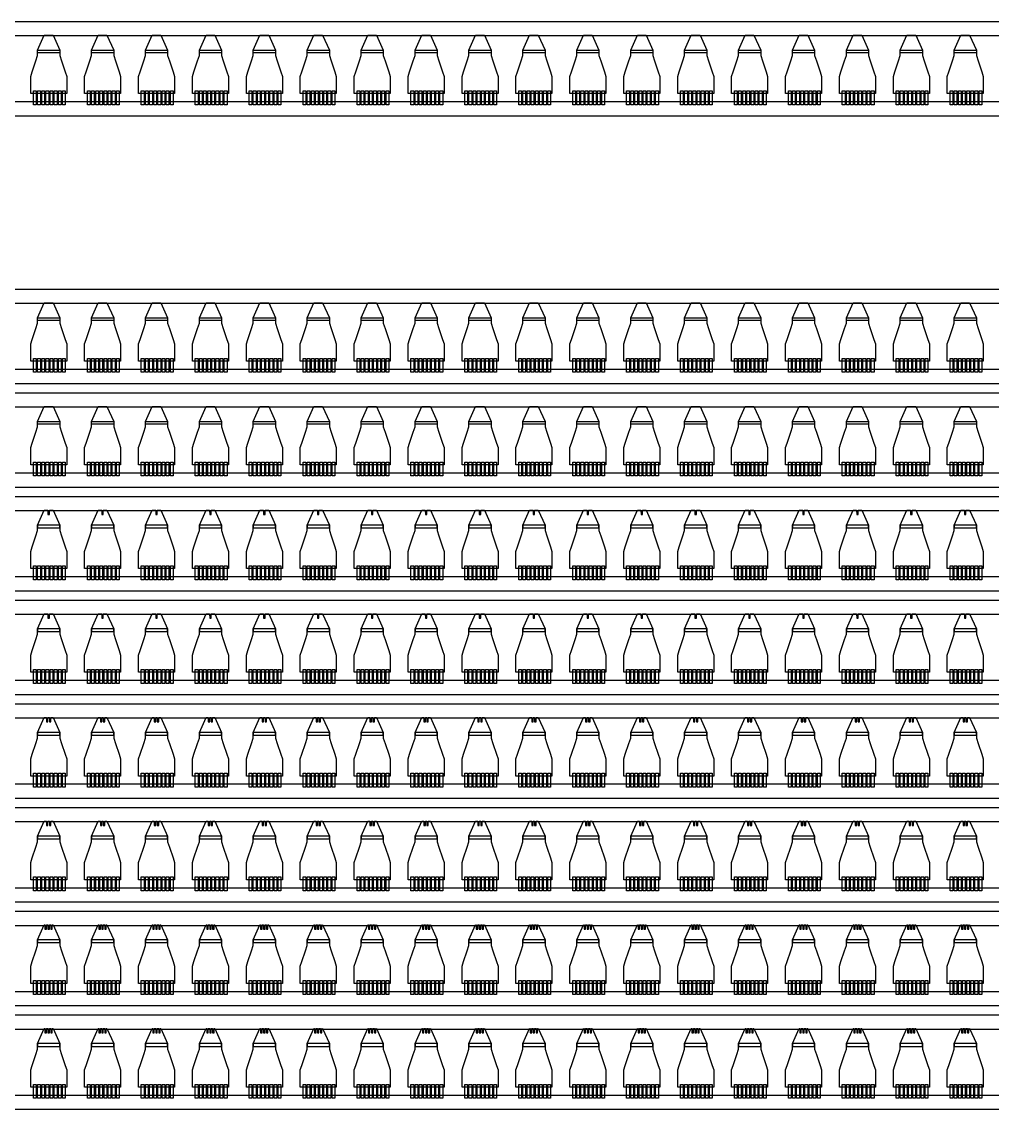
# Model space of a CAD drawing. Extents: x -45.2 to 45.2, y -25 to 2.
# Drawn here: x -5.51 to 1.51, y -24.98 to -17.11 of the extents above; entities that cross this region are included whole.
import ezdxf

# ---------------------------------------------------------------- set-up
doc = ezdxf.new("R2010")
doc.units = 0
doc.header["$MEASUREMENT"] = 0
for name, color, linetype in [('CHAMBERS', 3, 'Continuous'), ('FLOW', 4, 'Continuous'), ('SIEVE', 2, 'Continuous'), ('SPOTS', 4, 'Continuous')]:
    doc.layers.add(name, color=color, linetype=linetype)

# ---------------------------------------------------------------- blocks, each defined once
blk = doc.blocks.new('*U33')
at = {"layer": 'CHAMBERS', "linetype": 'Continuous'}
for p, q in [((0.1192, -0.014), (0.1192, -0.014)), ((0.13, -0.0927), (0.13, -0.0927))]:
    blk.add_line(p, q, dxfattribs=at)
blk.add_lwpolyline([(-0.08, 0.1035), (-0.08, 0.1435), (-0.0322, 0.2515), (0.0313, 0.2515), (0.08, 0.1435), (0.08, 0.1235), (-0.08, 0.1235), (-0.08, 0.1435), (-0.0675, 0.1435), (-0.0225, 0.1435), (0, 0.1435), (0, 0.1435), (0.0225, 0.1435), (0.0675, 0.1435), (0.08, 0.1435), (0.08, 0.1435), (0.08, 0.1035), (0.0929, 0.0648), (0.1192, -0.014), (0.13, -0.0465), (0.13, -0.0927), (0.13, -0.1715), (0.065, -0.1715), (0, -0.1715), (-0.065, -0.1715), (-0.13, -0.1715), (-0.13, -0.0927), (-0.13, -0.0465), (-0.1192, -0.014), (-0.0929, 0.0648)], close=True, dxfattribs=at)
at = {"layer": 'FLOW', "linetype": 'Continuous'}
blk.add_line((-0.08, 0.1235), (-0.08, 0.1235), dxfattribs=at)
at = {"layer": 'SIEVE', "linetype": 'Continuous'}
for points in [[(-0.11, -0.2515), (-0.11, -0.2515), (-0.11, -0.1515), (-0.09, -0.1515), (-0.09, -0.2515)], [(-0.08, -0.2515), (-0.08, -0.2515), (-0.08, -0.1515), (-0.06, -0.1515), (-0.06, -0.2515)], [(-0.05, -0.2515), (-0.05, -0.2515), (-0.05, -0.1515), (-0.03, -0.1515), (-0.03, -0.2515)], [(-0.02, -0.2515), (-0.02, -0.2515), (-0.02, -0.1515), (0, -0.1515), (0, -0.2515)], [(0.01, -0.2515), (0.01, -0.2515), (0.01, -0.1515), (0.03, -0.1515), (0.03, -0.2515)], [(0.04, -0.2515), (0.04, -0.2515), (0.04, -0.1515), (0.06, -0.1515), (0.06, -0.2515)], [(0.07, -0.2515), (0.07, -0.2515), (0.07, -0.1515), (0.09, -0.1515), (0.09, -0.2515)], [(0.1, -0.2515), (0.1, -0.2515), (0.1, -0.1515), (0.12, -0.1515), (0.12, -0.2515)]]:
    blk.add_lwpolyline(points, close=True, dxfattribs=at)
blk = doc.blocks.new('*U34')
at = {"layer": 'FLOW', "color": 0, "linetype": 'ByBlock', "lineweight": -2, "transparency": 16777216}
for p in [(2.34, 0), (2.73, 0), (3.12, 0), (3.51, 0), (3.9, 0), (4.29, 0), (4.68, 0), (5.07, 0), (5.46, 0), (5.85, 0), (6.24, 0), (6.63, 0), (7.02, 0), (7.41, 0), (7.8, 0), (8.19, 0), (8.58, 0), (8.97, 0)]:
    blk.add_blockref('*U33', p, dxfattribs=at)
blk = doc.blocks.new('*U50')
at = {"layer": 'CHAMBERS', "linetype": 'Continuous'}
for p, q in [((0, 0.1435), (0, 0.1435)), ((0.08, 0.1435), (0.08, 0.1435)), ((0.1192, -0.014), (0.1192, -0.014)), ((0.13, -0.0927), (0.13, -0.0927))]:
    blk.add_line(p, q, dxfattribs=at)
for points in [[(0.0313, 0.2515), (0.08, 0.1435), (0.08, 0.1035), (0.0929, 0.0648), (0.1192, -0.014), (0.13, -0.0465), (0.13, -0.0927), (0.13, -0.1715), (0.065, -0.1715), (0, -0.1715), (-0.065, -0.1715), (-0.13, -0.1715), (-0.13, -0.0927), (-0.13, -0.0465), (-0.1192, -0.014), (-0.0929, 0.0648), (-0.08, 0.1035), (-0.08, 0.1435), (-0.0322, 0.2515), (-0.0058, 0.2515), (-0.0057, 0.2209), (0.0049, 0.2209), (0.0048, 0.2515), (0.0313, 0.2515)], [(-0.08, 0.1235), (0.08, 0.1235), (0.08, 0.1435), (0.0675, 0.1435), (0.0225, 0.1435), (0, 0.1435), (-0.0225, 0.1435), (-0.0675, 0.1435), (-0.08, 0.1435)]]:
    blk.add_lwpolyline(points, close=True, dxfattribs=at)
at = {"layer": 'FLOW', "linetype": 'Continuous'}
blk.add_line((-0.08, 0.1235), (-0.08, 0.1235), dxfattribs=at)
at = {"layer": 'SIEVE', "linetype": 'Continuous'}
for points in [[(-0.11, -0.2515), (-0.11, -0.2515), (-0.11, -0.1515), (-0.09, -0.1515), (-0.09, -0.2515)], [(-0.08, -0.2515), (-0.08, -0.2515), (-0.08, -0.1515), (-0.06, -0.1515), (-0.06, -0.2515)], [(-0.05, -0.2515), (-0.05, -0.2515), (-0.05, -0.1515), (-0.03, -0.1515), (-0.03, -0.2515)], [(-0.02, -0.2515), (-0.02, -0.2515), (-0.02, -0.1515), (0, -0.1515), (0, -0.2515)], [(0.01, -0.2515), (0.01, -0.2515), (0.01, -0.1515), (0.03, -0.1515), (0.03, -0.2515)], [(0.04, -0.2515), (0.04, -0.2515), (0.04, -0.1515), (0.06, -0.1515), (0.06, -0.2515)], [(0.07, -0.2515), (0.07, -0.2515), (0.07, -0.1515), (0.09, -0.1515), (0.09, -0.2515)], [(0.1, -0.2515), (0.1, -0.2515), (0.1, -0.1515), (0.12, -0.1515), (0.12, -0.2515)]]:
    blk.add_lwpolyline(points, close=True, dxfattribs=at)
blk = doc.blocks.new('*U51')
at = {"layer": 'SPOTS', "color": 0, "linetype": 'ByBlock', "lineweight": -2, "transparency": 16777216}
for p in [(2.34, 0), (2.73, 0), (3.12, 0), (3.51, 0), (3.9, 0), (4.29, 0), (4.68, 0), (5.07, 0), (5.46, 0), (5.85, 0), (6.24, 0), (6.63, 0), (7.02, 0), (7.41, 0), (7.8, 0), (8.19, 0), (8.58, 0), (8.97, 0)]:
    blk.add_blockref('*U50', p, dxfattribs=at)
blk = doc.blocks.new('*U53')
at = {"layer": 'CHAMBERS', "linetype": 'Continuous'}
for p, q in [((0, 0.1435), (0, 0.1435)), ((0.08, 0.1435), (0.08, 0.1435)), ((0.1192, -0.014), (0.1192, -0.014)), ((0.13, -0.0927), (0.13, -0.0927))]:
    blk.add_line(p, q, dxfattribs=at)
for points in [[(0.0313, 0.2515), (0.08, 0.1435), (0.08, 0.1035), (0.0929, 0.0648), (0.1192, -0.014), (0.13, -0.0465), (0.13, -0.0927), (0.13, -0.1715), (0.065, -0.1715), (0, -0.1715), (-0.065, -0.1715), (-0.13, -0.1715), (-0.13, -0.0927), (-0.13, -0.0465), (-0.1192, -0.014), (-0.0929, 0.0648), (-0.08, 0.1035), (-0.08, 0.1435), (-0.0322, 0.2515), (-0.0058, 0.2515), (-0.0057, 0.2209), (0.0049, 0.2209), (0.0048, 0.2515), (0.0313, 0.2515)], [(-0.08, 0.1235), (0.08, 0.1235), (0.08, 0.1435), (0.0675, 0.1435), (0.0225, 0.1435), (0, 0.1435), (-0.0225, 0.1435), (-0.0675, 0.1435), (-0.08, 0.1435)]]:
    blk.add_lwpolyline(points, close=True, dxfattribs=at)
at = {"layer": 'FLOW', "linetype": 'Continuous'}
blk.add_line((-0.08, 0.1235), (-0.08, 0.1235), dxfattribs=at)
at = {"layer": 'SIEVE', "linetype": 'Continuous'}
for points in [[(-0.11, -0.2515), (-0.11, -0.2515), (-0.11, -0.1515), (-0.09, -0.1515), (-0.09, -0.2515)], [(-0.08, -0.2515), (-0.08, -0.2515), (-0.08, -0.1515), (-0.06, -0.1515), (-0.06, -0.2515)], [(-0.05, -0.2515), (-0.05, -0.2515), (-0.05, -0.1515), (-0.03, -0.1515), (-0.03, -0.2515)], [(-0.02, -0.2515), (-0.02, -0.2515), (-0.02, -0.1515), (0, -0.1515), (0, -0.2515)], [(0.01, -0.2515), (0.01, -0.2515), (0.01, -0.1515), (0.03, -0.1515), (0.03, -0.2515)], [(0.04, -0.2515), (0.04, -0.2515), (0.04, -0.1515), (0.06, -0.1515), (0.06, -0.2515)], [(0.07, -0.2515), (0.07, -0.2515), (0.07, -0.1515), (0.09, -0.1515), (0.09, -0.2515)], [(0.1, -0.2515), (0.1, -0.2515), (0.1, -0.1515), (0.12, -0.1515), (0.12, -0.2515)]]:
    blk.add_lwpolyline(points, close=True, dxfattribs=at)
blk = doc.blocks.new('*U54')
at = {"layer": 'SPOTS', "color": 0, "linetype": 'ByBlock', "lineweight": -2, "transparency": 16777216}
for p in [(2.34, 0), (2.73, 0), (3.12, 0), (3.51, 0), (3.9, 0), (4.29, 0), (4.68, 0), (5.07, 0), (5.46, 0), (5.85, 0), (6.24, 0), (6.63, 0), (7.02, 0), (7.41, 0), (7.8, 0), (8.19, 0), (8.58, 0), (8.97, 0)]:
    blk.add_blockref('*U53', p, dxfattribs=at)
blk = doc.blocks.new('*U55')
at = {"layer": 'CHAMBERS', "linetype": 'Continuous'}
for p, q in [((0, 0.1435), (0, 0.1435)), ((0.08, 0.1435), (0.08, 0.1435)), ((0.1192, -0.014), (0.1192, -0.014)), ((0.13, -0.0927), (0.13, -0.0927))]:
    blk.add_line(p, q, dxfattribs=at)
for points in [[(0.0313, 0.2515), (0.08, 0.1435), (0.08, 0.1035), (0.0929, 0.0648), (0.1192, -0.014), (0.13, -0.0465), (0.13, -0.0927), (0.13, -0.1715), (0.065, -0.1715), (0, -0.1715), (-0.065, -0.1715), (-0.13, -0.1715), (-0.13, -0.0927), (-0.13, -0.0465), (-0.1192, -0.014), (-0.0929, 0.0648), (-0.08, 0.1035), (-0.08, 0.1435), (-0.0322, 0.2515), (-0.0164, 0.2515), (-0.0163, 0.2209), (-0.0057, 0.2209), (-0.0057, 0.2514), (0.0049, 0.2514), (0.0049, 0.2209), (0.0155, 0.2209), (0.0155, 0.2514), (0.0313, 0.2515)], [(0.0675, 0.1435), (0.0225, 0.1435), (0, 0.1435), (-0.0225, 0.1435), (-0.0675, 0.1435), (-0.08, 0.1435), (-0.08, 0.1235), (0.08, 0.1235), (0.08, 0.1435)]]:
    blk.add_lwpolyline(points, close=True, dxfattribs=at)
at = {"layer": 'FLOW', "linetype": 'Continuous'}
blk.add_line((-0.08, 0.1235), (-0.08, 0.1235), dxfattribs=at)
at = {"layer": 'SIEVE', "linetype": 'Continuous'}
for points in [[(-0.11, -0.2515), (-0.11, -0.2515), (-0.11, -0.1515), (-0.09, -0.1515), (-0.09, -0.2515)], [(-0.08, -0.2515), (-0.08, -0.2515), (-0.08, -0.1515), (-0.06, -0.1515), (-0.06, -0.2515)], [(-0.05, -0.2515), (-0.05, -0.2515), (-0.05, -0.1515), (-0.03, -0.1515), (-0.03, -0.2515)], [(-0.02, -0.2515), (-0.02, -0.2515), (-0.02, -0.1515), (0, -0.1515), (0, -0.2515)], [(0.01, -0.2515), (0.01, -0.2515), (0.01, -0.1515), (0.03, -0.1515), (0.03, -0.2515)], [(0.04, -0.2515), (0.04, -0.2515), (0.04, -0.1515), (0.06, -0.1515), (0.06, -0.2515)], [(0.07, -0.2515), (0.07, -0.2515), (0.07, -0.1515), (0.09, -0.1515), (0.09, -0.2515)], [(0.1, -0.2515), (0.1, -0.2515), (0.1, -0.1515), (0.12, -0.1515), (0.12, -0.2515)]]:
    blk.add_lwpolyline(points, close=True, dxfattribs=at)
blk = doc.blocks.new('*U56')
at = {"layer": 'SPOTS', "color": 0, "linetype": 'ByBlock', "lineweight": -2, "transparency": 16777216}
for p in [(2.34, 0), (2.73, 0), (3.12, 0), (3.51, 0), (3.9, 0), (4.29, 0), (4.68, 0), (5.07, 0), (5.46, 0), (5.85, 0), (6.24, 0), (6.63, 0), (7.02, 0), (7.41, 0), (7.8, 0), (8.19, 0), (8.58, 0), (8.97, 0)]:
    blk.add_blockref('*U55', p, dxfattribs=at)
blk = doc.blocks.new('*U58')
at = {"layer": 'CHAMBERS', "linetype": 'Continuous'}
for p, q in [((0, 0.1435), (0, 0.1435)), ((0.08, 0.1435), (0.08, 0.1435)), ((0.1192, -0.014), (0.1192, -0.014)), ((0.13, -0.0927), (0.13, -0.0927))]:
    blk.add_line(p, q, dxfattribs=at)
for points in [[(0.0313, 0.2515), (0.08, 0.1435), (0.08, 0.1035), (0.0929, 0.0648), (0.1192, -0.014), (0.13, -0.0465), (0.13, -0.0927), (0.13, -0.1715), (0.065, -0.1715), (0, -0.1715), (-0.065, -0.1715), (-0.13, -0.1715), (-0.13, -0.0927), (-0.13, -0.0465), (-0.1192, -0.014), (-0.0929, 0.0648), (-0.08, 0.1035), (-0.08, 0.1435), (-0.0322, 0.2515), (-0.0164, 0.2515), (-0.0163, 0.2209), (-0.0057, 0.2209), (-0.0057, 0.2514), (0.0049, 0.2514), (0.0049, 0.2209), (0.0155, 0.2209), (0.0155, 0.2514), (0.0313, 0.2515)], [(0.0675, 0.1435), (0.0225, 0.1435), (0, 0.1435), (-0.0225, 0.1435), (-0.0675, 0.1435), (-0.08, 0.1435), (-0.08, 0.1235), (0.08, 0.1235), (0.08, 0.1435)]]:
    blk.add_lwpolyline(points, close=True, dxfattribs=at)
at = {"layer": 'FLOW', "linetype": 'Continuous'}
blk.add_line((-0.08, 0.1235), (-0.08, 0.1235), dxfattribs=at)
at = {"layer": 'SIEVE', "linetype": 'Continuous'}
for points in [[(-0.11, -0.2515), (-0.11, -0.2515), (-0.11, -0.1515), (-0.09, -0.1515), (-0.09, -0.2515)], [(-0.08, -0.2515), (-0.08, -0.2515), (-0.08, -0.1515), (-0.06, -0.1515), (-0.06, -0.2515)], [(-0.05, -0.2515), (-0.05, -0.2515), (-0.05, -0.1515), (-0.03, -0.1515), (-0.03, -0.2515)], [(-0.02, -0.2515), (-0.02, -0.2515), (-0.02, -0.1515), (0, -0.1515), (0, -0.2515)], [(0.01, -0.2515), (0.01, -0.2515), (0.01, -0.1515), (0.03, -0.1515), (0.03, -0.2515)], [(0.04, -0.2515), (0.04, -0.2515), (0.04, -0.1515), (0.06, -0.1515), (0.06, -0.2515)], [(0.07, -0.2515), (0.07, -0.2515), (0.07, -0.1515), (0.09, -0.1515), (0.09, -0.2515)], [(0.1, -0.2515), (0.1, -0.2515), (0.1, -0.1515), (0.12, -0.1515), (0.12, -0.2515)]]:
    blk.add_lwpolyline(points, close=True, dxfattribs=at)
blk = doc.blocks.new('*U59')
at = {"layer": 'SPOTS', "color": 0, "linetype": 'ByBlock', "lineweight": -2, "transparency": 16777216}
for p in [(2.34, 0), (2.73, 0), (3.12, 0), (3.51, 0), (3.9, 0), (4.29, 0), (4.68, 0), (5.07, 0), (5.46, 0), (5.85, 0), (6.24, 0), (6.63, 0), (7.02, 0), (7.41, 0), (7.8, 0), (8.19, 0), (8.58, 0), (8.97, 0)]:
    blk.add_blockref('*U58', p, dxfattribs=at)
blk = doc.blocks.new('*U60')
at = {"layer": 'CHAMBERS', "linetype": 'Continuous'}
for p, q in [((0, 0.1435), (0, 0.1435)), ((0.08, 0.1435), (0.08, 0.1435)), ((0.1192, -0.014), (0.1192, -0.014)), ((0.13, -0.0928), (0.13, -0.0928))]:
    blk.add_line(p, q, dxfattribs=at)
for points in [[(0.065, -0.1715), (0, -0.1715), (-0.065, -0.1715), (-0.13, -0.1715), (-0.13, -0.0928), (-0.13, -0.0465), (-0.1192, -0.014), (-0.0929, 0.0647), (-0.08, 0.1035), (-0.08, 0.1435), (-0.0322, 0.2514), (-0.0269, 0.2514), (-0.0269, 0.2209), (-0.0163, 0.221), (-0.0163, 0.2515), (-0.0057, 0.2515), (-0.0057, 0.221), (0.0049, 0.221), (0.0049, 0.2515), (0.0155, 0.2515), (0.0155, 0.221), (0.0261, 0.221), (0.026, 0.2514), (0.0313, 0.2514), (0.08, 0.1435), (0.08, 0.1035), (0.0929, 0.0647), (0.1192, -0.014), (0.13, -0.0465), (0.13, -0.0928), (0.13, -0.1715)], [(-0.0225, 0.1435), (-0.0675, 0.1435), (-0.08, 0.1435), (-0.08, 0.1235), (0.08, 0.1235), (0.08, 0.1435), (0.0675, 0.1435), (0.0225, 0.1435), (0, 0.1435)]]:
    blk.add_lwpolyline(points, close=True, dxfattribs=at)
at = {"layer": 'FLOW', "linetype": 'Continuous'}
blk.add_line((-0.08, 0.1235), (-0.08, 0.1235), dxfattribs=at)
at = {"layer": 'SIEVE', "linetype": 'Continuous'}
for points in [[(-0.11, -0.2515), (-0.11, -0.2515), (-0.11, -0.1515), (-0.09, -0.1515), (-0.09, -0.2515)], [(-0.08, -0.2515), (-0.08, -0.2515), (-0.08, -0.1515), (-0.06, -0.1515), (-0.06, -0.2515)], [(-0.05, -0.2515), (-0.05, -0.2515), (-0.05, -0.1515), (-0.03, -0.1515), (-0.03, -0.2515)], [(-0.02, -0.2515), (-0.02, -0.2515), (-0.02, -0.1515), (0, -0.1515), (0, -0.2515)], [(0.01, -0.2515), (0.01, -0.2515), (0.01, -0.1515), (0.03, -0.1515), (0.03, -0.2515)], [(0.04, -0.2515), (0.04, -0.2515), (0.04, -0.1515), (0.06, -0.1515), (0.06, -0.2515)], [(0.07, -0.2515), (0.07, -0.2515), (0.07, -0.1515), (0.09, -0.1515), (0.09, -0.2515)], [(0.1, -0.2515), (0.1, -0.2515), (0.1, -0.1515), (0.12, -0.1515), (0.12, -0.2515)]]:
    blk.add_lwpolyline(points, close=True, dxfattribs=at)
blk = doc.blocks.new('*U61')
at = {"layer": 'SPOTS', "color": 0, "linetype": 'ByBlock', "lineweight": -2, "transparency": 16777216}
for p in [(2.34, 0), (2.73, 0), (3.12, 0), (3.51, 0), (3.9, 0), (4.29, 0), (4.68, 0), (5.07, 0), (5.46, 0), (5.85, 0), (6.24, 0), (6.63, 0), (7.02, 0), (7.41, 0), (7.8, 0), (8.19, 0), (8.58, 0), (8.97, 0)]:
    blk.add_blockref('*U60', p, dxfattribs=at)
blk = doc.blocks.new('*U63')
at = {"layer": 'CHAMBERS', "linetype": 'Continuous'}
for p, q in [((0, 0.1435), (0, 0.1435)), ((0.08, 0.1435), (0.08, 0.1435)), ((0.1192, -0.014), (0.1192, -0.014)), ((0.13, -0.0928), (0.13, -0.0928))]:
    blk.add_line(p, q, dxfattribs=at)
for points in [[(0.065, -0.1715), (0, -0.1715), (-0.065, -0.1715), (-0.13, -0.1715), (-0.13, -0.0928), (-0.13, -0.0465), (-0.1192, -0.014), (-0.0929, 0.0647), (-0.08, 0.1035), (-0.08, 0.1435), (-0.0322, 0.2514), (-0.0269, 0.2514), (-0.0269, 0.2209), (-0.0163, 0.221), (-0.0163, 0.2515), (-0.0057, 0.2515), (-0.0057, 0.221), (0.0049, 0.221), (0.0049, 0.2515), (0.0155, 0.2515), (0.0155, 0.221), (0.0261, 0.221), (0.026, 0.2514), (0.0313, 0.2514), (0.08, 0.1435), (0.08, 0.1035), (0.0929, 0.0647), (0.1192, -0.014), (0.13, -0.0465), (0.13, -0.0928), (0.13, -0.1715)], [(-0.0225, 0.1435), (-0.0675, 0.1435), (-0.08, 0.1435), (-0.08, 0.1235), (0.08, 0.1235), (0.08, 0.1435), (0.0675, 0.1435), (0.0225, 0.1435), (0, 0.1435)]]:
    blk.add_lwpolyline(points, close=True, dxfattribs=at)
at = {"layer": 'FLOW', "linetype": 'Continuous'}
blk.add_line((-0.08, 0.1235), (-0.08, 0.1235), dxfattribs=at)
at = {"layer": 'SIEVE', "linetype": 'Continuous'}
for points in [[(-0.11, -0.2515), (-0.11, -0.2515), (-0.11, -0.1515), (-0.09, -0.1515), (-0.09, -0.2515)], [(-0.08, -0.2515), (-0.08, -0.2515), (-0.08, -0.1515), (-0.06, -0.1515), (-0.06, -0.2515)], [(-0.05, -0.2515), (-0.05, -0.2515), (-0.05, -0.1515), (-0.03, -0.1515), (-0.03, -0.2515)], [(-0.02, -0.2515), (-0.02, -0.2515), (-0.02, -0.1515), (0, -0.1515), (0, -0.2515)], [(0.01, -0.2515), (0.01, -0.2515), (0.01, -0.1515), (0.03, -0.1515), (0.03, -0.2515)], [(0.04, -0.2515), (0.04, -0.2515), (0.04, -0.1515), (0.06, -0.1515), (0.06, -0.2515)], [(0.07, -0.2515), (0.07, -0.2515), (0.07, -0.1515), (0.09, -0.1515), (0.09, -0.2515)], [(0.1, -0.2515), (0.1, -0.2515), (0.1, -0.1515), (0.12, -0.1515), (0.12, -0.2515)]]:
    blk.add_lwpolyline(points, close=True, dxfattribs=at)
blk = doc.blocks.new('*U64')
at = {"layer": 'SPOTS', "color": 0, "linetype": 'ByBlock', "lineweight": -2, "transparency": 16777216}
for p in [(2.34, 0), (2.73, 0), (3.12, 0), (3.51, 0), (3.9, 0), (4.29, 0), (4.68, 0), (5.07, 0), (5.46, 0), (5.85, 0), (6.24, 0), (6.63, 0), (7.02, 0), (7.41, 0), (7.8, 0), (8.19, 0), (8.58, 0), (8.97, 0)]:
    blk.add_blockref('*U63', p, dxfattribs=at)
blk = doc.blocks.new('*U78')
at = {"layer": 'CHAMBERS', "linetype": 'Continuous'}
for p, q in [((0.1192, -0.014), (0.1192, -0.014)), ((0.13, -0.0927), (0.13, -0.0927))]:
    blk.add_line(p, q, dxfattribs=at)
blk.add_lwpolyline([(-0.08, 0.1035), (-0.08, 0.1435), (-0.0322, 0.2515), (0.0313, 0.2515), (0.08, 0.1435), (0.08, 0.1235), (-0.08, 0.1235), (-0.08, 0.1435), (-0.0675, 0.1435), (-0.0225, 0.1435), (0, 0.1435), (0, 0.1435), (0.0225, 0.1435), (0.0675, 0.1435), (0.08, 0.1435), (0.08, 0.1435), (0.08, 0.1035), (0.0929, 0.0648), (0.1192, -0.014), (0.13, -0.0465), (0.13, -0.0927), (0.13, -0.1715), (0.065, -0.1715), (0, -0.1715), (-0.065, -0.1715), (-0.13, -0.1715), (-0.13, -0.0927), (-0.13, -0.0465), (-0.1192, -0.014), (-0.0929, 0.0648)], close=True, dxfattribs=at)
at = {"layer": 'FLOW', "linetype": 'Continuous'}
blk.add_line((-0.08, 0.1235), (-0.08, 0.1235), dxfattribs=at)
at = {"layer": 'SIEVE', "linetype": 'Continuous'}
for points in [[(-0.11, -0.2515), (-0.11, -0.2515), (-0.11, -0.1515), (-0.09, -0.1515), (-0.09, -0.2515)], [(-0.08, -0.2515), (-0.08, -0.2515), (-0.08, -0.1515), (-0.06, -0.1515), (-0.06, -0.2515)], [(-0.05, -0.2515), (-0.05, -0.2515), (-0.05, -0.1515), (-0.03, -0.1515), (-0.03, -0.2515)], [(-0.02, -0.2515), (-0.02, -0.2515), (-0.02, -0.1515), (0, -0.1515), (0, -0.2515)], [(0.01, -0.2515), (0.01, -0.2515), (0.01, -0.1515), (0.03, -0.1515), (0.03, -0.2515)], [(0.04, -0.2515), (0.04, -0.2515), (0.04, -0.1515), (0.06, -0.1515), (0.06, -0.2515)], [(0.07, -0.2515), (0.07, -0.2515), (0.07, -0.1515), (0.09, -0.1515), (0.09, -0.2515)], [(0.1, -0.2515), (0.1, -0.2515), (0.1, -0.1515), (0.12, -0.1515), (0.12, -0.2515)]]:
    blk.add_lwpolyline(points, close=True, dxfattribs=at)
blk = doc.blocks.new('*U80')
at = {"layer": 'FLOW', "color": 0, "linetype": 'ByBlock', "lineweight": -2, "transparency": 16777216}
for p in [(2.34, 0), (2.73, 0), (3.12, 0), (3.51, 0), (3.9, 0), (4.29, 0), (4.68, 0), (5.07, 0), (5.46, 0), (5.85, 0), (6.24, 0), (6.63, 0), (7.02, 0), (7.41, 0), (7.8, 0), (8.19, 0), (8.58, 0), (8.97, 0)]:
    blk.add_blockref('*U78', p, dxfattribs=at)

msp = doc.modelspace()

# ---------------------------------------------------------------- linework, layer by layer
at = {"layer": 'CHAMBERS', "linetype": 'Continuous'}
for p, q in [((-5.1908, -20.1625), (-5.1908, -20.1625)), ((-4.8008, -20.1625), (-4.8008, -20.1625)), ((-4.4108, -20.1625), (-4.4108, -20.1625)), ((-4.0208, -20.1625), (-4.0208, -20.1625)), ((-3.6308, -20.1625), (-3.6308, -20.1625)), ((-3.2408, -20.1625), (-3.2408, -20.1625)), ((-2.8508, -20.1625), (-2.8508, -20.1625)), ((-2.4608, -20.1625), (-2.4608, -20.1625)), ((-2.0708, -20.1625), (-2.0708, -20.1625)), ((-1.6808, -20.1625), (-1.6808, -20.1625)), ((-1.2908, -20.1625), (-1.2908, -20.1625)), ((-0.9008, -20.1625), (-0.9008, -20.1625)), ((-0.5108, -20.1625), (-0.5108, -20.1625)), ((-0.1208, -20.1625), (-0.1208, -20.1625)), ((0.2692, -20.1625), (0.2692, -20.1625)), ((0.6592, -20.1625), (0.6592, -20.1625)), ((1.0492, -20.1625), (1.0492, -20.1625)), ((1.4392, -20.1625), (1.4392, -20.1625)), ((-5.18, -20.2413), (-5.18, -20.2413)), ((-4.79, -20.2413), (-4.79, -20.2413)), ((-4.4, -20.2413), (-4.4, -20.2413)), ((-4.01, -20.2413), (-4.01, -20.2413)), ((-3.62, -20.2413), (-3.62, -20.2413)), ((-3.23, -20.2413), (-3.23, -20.2413)), ((-2.84, -20.2413), (-2.84, -20.2413)), ((-2.45, -20.2413), (-2.45, -20.2413)), ((-2.06, -20.2413), (-2.06, -20.2413)), ((-1.67, -20.2413), (-1.67, -20.2413)), ((-1.28, -20.2413), (-1.28, -20.2413)), ((-0.89, -20.2413), (-0.89, -20.2413)), ((-0.5, -20.2413), (-0.5, -20.2413)), ((-0.11, -20.2413), (-0.11, -20.2413)), ((0.28, -20.2413), (0.28, -20.2413)), ((0.67, -20.2413), (0.67, -20.2413)), ((1.06, -20.2413), (1.06, -20.2413)), ((1.45, -20.2413), (1.45, -20.2413))]:
    msp.add_line(p, q, dxfattribs=at)
for points in [[(-5.39, -20.045), (-5.39, -20.005), (-5.3422, -19.897), (-5.2787, -19.897), (-5.23, -20.005), (-5.23, -20.025), (-5.39, -20.025), (-5.39, -20.005), (-5.3775, -20.005), (-5.3325, -20.005), (-5.31, -20.005), (-5.31, -20.005), (-5.2875, -20.005), (-5.2425, -20.005), (-5.23, -20.005), (-5.23, -20.005), (-5.23, -20.045), (-5.2171, -20.0837), (-5.1908, -20.1625), (-5.18, -20.195), (-5.18, -20.2413), (-5.18, -20.32), (-5.245, -20.32), (-5.31, -20.32), (-5.375, -20.32), (-5.44, -20.32), (-5.44, -20.2413), (-5.44, -20.195), (-5.4292, -20.1625), (-5.4029, -20.0837)], [(-5, -20.045), (-5, -20.005), (-4.9522, -19.897), (-4.8887, -19.897), (-4.84, -20.005), (-4.84, -20.025), (-5, -20.025), (-5, -20.005), (-4.9875, -20.005), (-4.9425, -20.005), (-4.92, -20.005), (-4.92, -20.005), (-4.8975, -20.005), (-4.8525, -20.005), (-4.84, -20.005), (-4.84, -20.005), (-4.84, -20.045), (-4.8271, -20.0837), (-4.8008, -20.1625), (-4.79, -20.195), (-4.79, -20.2413), (-4.79, -20.32), (-4.855, -20.32), (-4.92, -20.32), (-4.985, -20.32), (-5.05, -20.32), (-5.05, -20.2413), (-5.05, -20.195), (-5.0392, -20.1625), (-5.0129, -20.0837)], [(-4.61, -20.045), (-4.61, -20.005), (-4.5622, -19.897), (-4.4987, -19.897), (-4.45, -20.005), (-4.45, -20.025), (-4.61, -20.025), (-4.61, -20.005), (-4.5975, -20.005), (-4.5525, -20.005), (-4.53, -20.005), (-4.53, -20.005), (-4.5075, -20.005), (-4.4625, -20.005), (-4.45, -20.005), (-4.45, -20.005), (-4.45, -20.045), (-4.4371, -20.0837), (-4.4108, -20.1625), (-4.4, -20.195), (-4.4, -20.2413), (-4.4, -20.32), (-4.465, -20.32), (-4.53, -20.32), (-4.595, -20.32), (-4.66, -20.32), (-4.66, -20.2413), (-4.66, -20.195), (-4.6492, -20.1625), (-4.6229, -20.0837)], [(-4.22, -20.045), (-4.22, -20.005), (-4.1722, -19.897), (-4.1087, -19.897), (-4.06, -20.005), (-4.06, -20.025), (-4.22, -20.025), (-4.22, -20.005), (-4.2075, -20.005), (-4.1625, -20.005), (-4.14, -20.005), (-4.14, -20.005), (-4.1175, -20.005), (-4.0725, -20.005), (-4.06, -20.005), (-4.06, -20.005), (-4.06, -20.045), (-4.0471, -20.0837), (-4.0208, -20.1625), (-4.01, -20.195), (-4.01, -20.2413), (-4.01, -20.32), (-4.075, -20.32), (-4.14, -20.32), (-4.205, -20.32), (-4.27, -20.32), (-4.27, -20.2413), (-4.27, -20.195), (-4.2592, -20.1625), (-4.2329, -20.0837)], [(-3.83, -20.045), (-3.83, -20.005), (-3.7822, -19.897), (-3.7187, -19.897), (-3.67, -20.005), (-3.67, -20.025), (-3.83, -20.025), (-3.83, -20.005), (-3.8175, -20.005), (-3.7725, -20.005), (-3.75, -20.005), (-3.75, -20.005), (-3.7275, -20.005), (-3.6825, -20.005), (-3.67, -20.005), (-3.67, -20.005), (-3.67, -20.045), (-3.6571, -20.0837), (-3.6308, -20.1625), (-3.62, -20.195), (-3.62, -20.2413), (-3.62, -20.32), (-3.685, -20.32), (-3.75, -20.32), (-3.815, -20.32), (-3.88, -20.32), (-3.88, -20.2413), (-3.88, -20.195), (-3.8692, -20.1625), (-3.8429, -20.0837)], [(-3.44, -20.045), (-3.44, -20.005), (-3.3922, -19.897), (-3.3287, -19.897), (-3.28, -20.005), (-3.28, -20.025), (-3.44, -20.025), (-3.44, -20.005), (-3.4275, -20.005), (-3.3825, -20.005), (-3.36, -20.005), (-3.36, -20.005), (-3.3375, -20.005), (-3.2925, -20.005), (-3.28, -20.005), (-3.28, -20.005), (-3.28, -20.045), (-3.2671, -20.0837), (-3.2408, -20.1625), (-3.23, -20.195), (-3.23, -20.2413), (-3.23, -20.32), (-3.295, -20.32), (-3.36, -20.32), (-3.425, -20.32), (-3.49, -20.32), (-3.49, -20.2413), (-3.49, -20.195), (-3.4792, -20.1625), (-3.4529, -20.0837)], [(-3.05, -20.045), (-3.05, -20.005), (-3.0022, -19.897), (-2.9387, -19.897), (-2.89, -20.005), (-2.89, -20.025), (-3.05, -20.025), (-3.05, -20.005), (-3.0375, -20.005), (-2.9925, -20.005), (-2.97, -20.005), (-2.97, -20.005), (-2.9475, -20.005), (-2.9025, -20.005), (-2.89, -20.005), (-2.89, -20.005), (-2.89, -20.045), (-2.8771, -20.0837), (-2.8508, -20.1625), (-2.84, -20.195), (-2.84, -20.2413), (-2.84, -20.32), (-2.905, -20.32), (-2.97, -20.32), (-3.035, -20.32), (-3.1, -20.32), (-3.1, -20.2413), (-3.1, -20.195), (-3.0892, -20.1625), (-3.0629, -20.0837)], [(-2.66, -20.045), (-2.66, -20.005), (-2.6122, -19.897), (-2.5487, -19.897), (-2.5, -20.005), (-2.5, -20.025), (-2.66, -20.025), (-2.66, -20.005), (-2.6475, -20.005), (-2.6025, -20.005), (-2.58, -20.005), (-2.58, -20.005), (-2.5575, -20.005), (-2.5125, -20.005), (-2.5, -20.005), (-2.5, -20.005), (-2.5, -20.045), (-2.4871, -20.0837), (-2.4608, -20.1625), (-2.45, -20.195), (-2.45, -20.2413), (-2.45, -20.32), (-2.515, -20.32), (-2.58, -20.32), (-2.645, -20.32), (-2.71, -20.32), (-2.71, -20.2413), (-2.71, -20.195), (-2.6992, -20.1625), (-2.6729, -20.0837)], [(-2.27, -20.045), (-2.27, -20.005), (-2.2222, -19.897), (-2.1587, -19.897), (-2.11, -20.005), (-2.11, -20.025), (-2.27, -20.025), (-2.27, -20.005), (-2.2575, -20.005), (-2.2125, -20.005), (-2.19, -20.005), (-2.19, -20.005), (-2.1675, -20.005), (-2.1225, -20.005), (-2.11, -20.005), (-2.11, -20.005), (-2.11, -20.045), (-2.0971, -20.0837), (-2.0708, -20.1625), (-2.06, -20.195), (-2.06, -20.2413), (-2.06, -20.32), (-2.125, -20.32), (-2.19, -20.32), (-2.255, -20.32), (-2.32, -20.32), (-2.32, -20.2413), (-2.32, -20.195), (-2.3092, -20.1625), (-2.2829, -20.0837)], [(-1.88, -20.045), (-1.88, -20.005), (-1.8322, -19.897), (-1.7687, -19.897), (-1.72, -20.005), (-1.72, -20.025), (-1.88, -20.025), (-1.88, -20.005), (-1.8675, -20.005), (-1.8225, -20.005), (-1.8, -20.005), (-1.8, -20.005), (-1.7775, -20.005), (-1.7325, -20.005), (-1.72, -20.005), (-1.72, -20.005), (-1.72, -20.045), (-1.7071, -20.0837), (-1.6808, -20.1625), (-1.67, -20.195), (-1.67, -20.2413), (-1.67, -20.32), (-1.735, -20.32), (-1.8, -20.32), (-1.865, -20.32), (-1.93, -20.32), (-1.93, -20.2413), (-1.93, -20.195), (-1.9192, -20.1625), (-1.8929, -20.0837)], [(-1.49, -20.045), (-1.49, -20.005), (-1.4422, -19.897), (-1.3787, -19.897), (-1.33, -20.005), (-1.33, -20.025), (-1.49, -20.025), (-1.49, -20.005), (-1.4775, -20.005), (-1.4325, -20.005), (-1.41, -20.005), (-1.41, -20.005), (-1.3875, -20.005), (-1.3425, -20.005), (-1.33, -20.005), (-1.33, -20.005), (-1.33, -20.045), (-1.3171, -20.0837), (-1.2908, -20.1625), (-1.28, -20.195), (-1.28, -20.2413), (-1.28, -20.32), (-1.345, -20.32), (-1.41, -20.32), (-1.475, -20.32), (-1.54, -20.32), (-1.54, -20.2413), (-1.54, -20.195), (-1.5292, -20.1625), (-1.5029, -20.0837)], [(-1.1, -20.045), (-1.1, -20.005), (-1.0522, -19.897), (-0.9887, -19.897), (-0.94, -20.005), (-0.94, -20.025), (-1.1, -20.025), (-1.1, -20.005), (-1.0875, -20.005), (-1.0425, -20.005), (-1.02, -20.005), (-1.02, -20.005), (-0.9975, -20.005), (-0.9525, -20.005), (-0.94, -20.005), (-0.94, -20.005), (-0.94, -20.045), (-0.9271, -20.0837), (-0.9008, -20.1625), (-0.89, -20.195), (-0.89, -20.2413), (-0.89, -20.32), (-0.955, -20.32), (-1.02, -20.32), (-1.085, -20.32), (-1.15, -20.32), (-1.15, -20.2413), (-1.15, -20.195), (-1.1392, -20.1625), (-1.1129, -20.0837)], [(-0.71, -20.045), (-0.71, -20.005), (-0.6622, -19.897), (-0.5987, -19.897), (-0.55, -20.005), (-0.55, -20.025), (-0.71, -20.025), (-0.71, -20.005), (-0.6975, -20.005), (-0.6525, -20.005), (-0.63, -20.005), (-0.63, -20.005), (-0.6075, -20.005), (-0.5625, -20.005), (-0.55, -20.005), (-0.55, -20.005), (-0.55, -20.045), (-0.5371, -20.0837), (-0.5108, -20.1625), (-0.5, -20.195), (-0.5, -20.2413), (-0.5, -20.32), (-0.565, -20.32), (-0.63, -20.32), (-0.695, -20.32), (-0.76, -20.32), (-0.76, -20.2413), (-0.76, -20.195), (-0.7492, -20.1625), (-0.7229, -20.0837)], [(-0.32, -20.045), (-0.32, -20.005), (-0.2722, -19.897), (-0.2087, -19.897), (-0.16, -20.005), (-0.16, -20.025), (-0.32, -20.025), (-0.32, -20.005), (-0.3075, -20.005), (-0.2625, -20.005), (-0.24, -20.005), (-0.24, -20.005), (-0.2175, -20.005), (-0.1725, -20.005), (-0.16, -20.005), (-0.16, -20.005), (-0.16, -20.045), (-0.1471, -20.0837), (-0.1208, -20.1625), (-0.11, -20.195), (-0.11, -20.2413), (-0.11, -20.32), (-0.175, -20.32), (-0.24, -20.32), (-0.305, -20.32), (-0.37, -20.32), (-0.37, -20.2413), (-0.37, -20.195), (-0.3592, -20.1625), (-0.3329, -20.0837)], [(0.07, -20.045), (0.07, -20.005), (0.1178, -19.897), (0.1813, -19.897), (0.23, -20.005), (0.23, -20.025), (0.07, -20.025), (0.07, -20.005), (0.0825, -20.005), (0.1275, -20.005), (0.15, -20.005), (0.15, -20.005), (0.1725, -20.005), (0.2175, -20.005), (0.23, -20.005), (0.23, -20.005), (0.23, -20.045), (0.2429, -20.0837), (0.2692, -20.1625), (0.28, -20.195), (0.28, -20.2413), (0.28, -20.32), (0.215, -20.32), (0.15, -20.32), (0.085, -20.32), (0.02, -20.32), (0.02, -20.2413), (0.02, -20.195), (0.0308, -20.1625), (0.0571, -20.0837)], [(0.46, -20.045), (0.46, -20.005), (0.5078, -19.897), (0.5713, -19.897), (0.62, -20.005), (0.62, -20.025), (0.46, -20.025), (0.46, -20.005), (0.4725, -20.005), (0.5175, -20.005), (0.54, -20.005), (0.54, -20.005), (0.5625, -20.005), (0.6075, -20.005), (0.62, -20.005), (0.62, -20.005), (0.62, -20.045), (0.6329, -20.0837), (0.6592, -20.1625), (0.67, -20.195), (0.67, -20.2413), (0.67, -20.32), (0.605, -20.32), (0.54, -20.32), (0.475, -20.32), (0.41, -20.32), (0.41, -20.2413), (0.41, -20.195), (0.4208, -20.1625), (0.4471, -20.0837)], [(0.85, -20.045), (0.85, -20.005), (0.8978, -19.897), (0.9613, -19.897), (1.01, -20.005), (1.01, -20.025), (0.85, -20.025), (0.85, -20.005), (0.8625, -20.005), (0.9075, -20.005), (0.93, -20.005), (0.93, -20.005), (0.9525, -20.005), (0.9975, -20.005), (1.01, -20.005), (1.01, -20.005), (1.01, -20.045), (1.0229, -20.0837), (1.0492, -20.1625), (1.06, -20.195), (1.06, -20.2413), (1.06, -20.32), (0.995, -20.32), (0.93, -20.32), (0.865, -20.32), (0.8, -20.32), (0.8, -20.2413), (0.8, -20.195), (0.8108, -20.1625), (0.8371, -20.0837)], [(1.24, -20.045), (1.24, -20.005), (1.2878, -19.897), (1.3513, -19.897), (1.4, -20.005), (1.4, -20.025), (1.24, -20.025), (1.24, -20.005), (1.2525, -20.005), (1.2975, -20.005), (1.32, -20.005), (1.32, -20.005), (1.3425, -20.005), (1.3875, -20.005), (1.4, -20.005), (1.4, -20.005), (1.4, -20.045), (1.4129, -20.0837), (1.4392, -20.1625), (1.45, -20.195), (1.45, -20.2413), (1.45, -20.32), (1.385, -20.32), (1.32, -20.32), (1.255, -20.32), (1.19, -20.32), (1.19, -20.2413), (1.19, -20.195), (1.2008, -20.1625), (1.2271, -20.0837)]]:
    msp.add_lwpolyline(points, close=True, dxfattribs=at)
at = {"layer": 'FLOW', "linetype": 'Continuous'}
for p, q in [((-5.39, -20.025), (-5.39, -20.025)), ((-5, -20.025), (-5, -20.025)), ((-4.61, -20.025), (-4.61, -20.025)), ((-4.22, -20.025), (-4.22, -20.025)), ((-3.83, -20.025), (-3.83, -20.025)), ((-3.44, -20.025), (-3.44, -20.025)), ((-3.05, -20.025), (-3.05, -20.025)), ((-2.66, -20.025), (-2.66, -20.025)), ((-2.27, -20.025), (-2.27, -20.025)), ((-1.88, -20.025), (-1.88, -20.025)), ((-1.49, -20.025), (-1.49, -20.025)), ((-1.1, -20.025), (-1.1, -20.025)), ((-0.71, -20.025), (-0.71, -20.025)), ((-0.32, -20.025), (-0.32, -20.025)), ((0.07, -20.025), (0.07, -20.025)), ((0.46, -20.025), (0.46, -20.025)), ((0.85, -20.025), (0.85, -20.025)), ((1.24, -20.025), (1.24, -20.025))]:
    msp.add_line(p, q, dxfattribs=at)
for points in [[(-8.395, -17.2147), (11.3462, -17.2147), (11.3462, -17.1147), (-8.395, -17.1147), (-8.395, -17.2147)], [(-8.395, -17.7947), (11.3462, -17.7947), (11.3462, -17.6947), (-8.395, -17.6947), (-8.395, -17.7947)], [(-8.395, -19.15), (11.3462, -19.15), (11.3462, -19.05), (-8.395, -19.05), (-8.395, -19.15)], [(-8.395, -19.73), (11.3462, -19.73), (11.3462, -19.63), (-8.395, -19.63), (-8.395, -19.73)], [(-8.395, -19.9), (11.3462, -19.9), (11.3462, -19.8), (-8.395, -19.8), (-8.395, -19.9)], [(-8.395, -20.48), (11.3462, -20.48), (11.3462, -20.38), (-8.395, -20.38), (-8.395, -20.48)], [(-8.395, -20.65), (11.3462, -20.65), (11.3462, -20.55), (-8.395, -20.55), (-8.395, -20.65)], [(-8.395, -21.23), (11.3462, -21.23), (11.3462, -21.13), (-8.395, -21.13), (-8.395, -21.23)], [(-8.395, -21.4), (11.3462, -21.4), (11.3462, -21.3), (-8.395, -21.3), (-8.395, -21.4)], [(-8.395, -21.98), (11.3462, -21.98), (11.3462, -21.88), (-8.395, -21.88), (-8.395, -21.98)], [(-8.395, -22.15), (11.3462, -22.15), (11.3462, -22.05), (-8.395, -22.05), (-8.395, -22.15)], [(-8.395, -22.73), (11.3462, -22.73), (11.3462, -22.63), (-8.395, -22.63), (-8.395, -22.73)], [(-8.395, -22.9), (11.3462, -22.9), (11.3462, -22.8), (-8.395, -22.8), (-8.395, -22.9)], [(-8.395, -23.48), (11.3462, -23.48), (11.3462, -23.38), (-8.395, -23.38), (-8.395, -23.48)], [(-8.395, -23.65), (11.3462, -23.65), (11.3462, -23.55), (-8.395, -23.55), (-8.395, -23.65)], [(-8.395, -24.23), (11.3462, -24.23), (11.3462, -24.13), (-8.395, -24.13), (-8.395, -24.23)], [(-8.395, -24.4), (11.3462, -24.4), (11.3462, -24.3), (-8.395, -24.3), (-8.395, -24.4)], [(-8.395, -24.98), (11.3462, -24.98), (11.3462, -24.88), (-8.395, -24.88), (-8.395, -24.98)]]:
    msp.add_lwpolyline(points, close=True, dxfattribs=at)
at = {"layer": 'SIEVE', "linetype": 'Continuous'}
for points in [[(-5.42, -20.4), (-5.42, -20.4), (-5.42, -20.3), (-5.4, -20.3), (-5.4, -20.4)], [(-5.39, -20.4), (-5.39, -20.4), (-5.39, -20.3), (-5.37, -20.3), (-5.37, -20.4)], [(-5.36, -20.4), (-5.36, -20.4), (-5.36, -20.3), (-5.34, -20.3), (-5.34, -20.4)], [(-5.33, -20.4), (-5.33, -20.4), (-5.33, -20.3), (-5.31, -20.3), (-5.31, -20.4)], [(-5.3, -20.4), (-5.3, -20.4), (-5.3, -20.3), (-5.28, -20.3), (-5.28, -20.4)], [(-5.27, -20.4), (-5.27, -20.4), (-5.27, -20.3), (-5.25, -20.3), (-5.25, -20.4)], [(-5.24, -20.4), (-5.24, -20.4), (-5.24, -20.3), (-5.22, -20.3), (-5.22, -20.4)], [(-5.21, -20.4), (-5.21, -20.4), (-5.21, -20.3), (-5.19, -20.3), (-5.19, -20.4)], [(-5.03, -20.4), (-5.03, -20.4), (-5.03, -20.3), (-5.01, -20.3), (-5.01, -20.4)], [(-5, -20.4), (-5, -20.4), (-5, -20.3), (-4.98, -20.3), (-4.98, -20.4)], [(-4.97, -20.4), (-4.97, -20.4), (-4.97, -20.3), (-4.95, -20.3), (-4.95, -20.4)], [(-4.94, -20.4), (-4.94, -20.4), (-4.94, -20.3), (-4.92, -20.3), (-4.92, -20.4)], [(-4.91, -20.4), (-4.91, -20.4), (-4.91, -20.3), (-4.89, -20.3), (-4.89, -20.4)], [(-4.88, -20.4), (-4.88, -20.4), (-4.88, -20.3), (-4.86, -20.3), (-4.86, -20.4)], [(-4.85, -20.4), (-4.85, -20.4), (-4.85, -20.3), (-4.83, -20.3), (-4.83, -20.4)], [(-4.82, -20.4), (-4.82, -20.4), (-4.82, -20.3), (-4.8, -20.3), (-4.8, -20.4)], [(-4.64, -20.4), (-4.64, -20.4), (-4.64, -20.3), (-4.62, -20.3), (-4.62, -20.4)], [(-4.61, -20.4), (-4.61, -20.4), (-4.61, -20.3), (-4.59, -20.3), (-4.59, -20.4)], [(-4.58, -20.4), (-4.58, -20.4), (-4.58, -20.3), (-4.56, -20.3), (-4.56, -20.4)], [(-4.55, -20.4), (-4.55, -20.4), (-4.55, -20.3), (-4.53, -20.3), (-4.53, -20.4)], [(-4.52, -20.4), (-4.52, -20.4), (-4.52, -20.3), (-4.5, -20.3), (-4.5, -20.4)], [(-4.49, -20.4), (-4.49, -20.4), (-4.49, -20.3), (-4.47, -20.3), (-4.47, -20.4)], [(-4.46, -20.4), (-4.46, -20.4), (-4.46, -20.3), (-4.44, -20.3), (-4.44, -20.4)], [(-4.43, -20.4), (-4.43, -20.4), (-4.43, -20.3), (-4.41, -20.3), (-4.41, -20.4)], [(-4.25, -20.4), (-4.25, -20.4), (-4.25, -20.3), (-4.23, -20.3), (-4.23, -20.4)], [(-4.22, -20.4), (-4.22, -20.4), (-4.22, -20.3), (-4.2, -20.3), (-4.2, -20.4)], [(-4.19, -20.4), (-4.19, -20.4), (-4.19, -20.3), (-4.17, -20.3), (-4.17, -20.4)], [(-4.16, -20.4), (-4.16, -20.4), (-4.16, -20.3), (-4.14, -20.3), (-4.14, -20.4)], [(-4.13, -20.4), (-4.13, -20.4), (-4.13, -20.3), (-4.11, -20.3), (-4.11, -20.4)], [(-4.1, -20.4), (-4.1, -20.4), (-4.1, -20.3), (-4.08, -20.3), (-4.08, -20.4)], [(-4.07, -20.4), (-4.07, -20.4), (-4.07, -20.3), (-4.05, -20.3), (-4.05, -20.4)], [(-4.04, -20.4), (-4.04, -20.4), (-4.04, -20.3), (-4.02, -20.3), (-4.02, -20.4)], [(-3.86, -20.4), (-3.86, -20.4), (-3.86, -20.3), (-3.84, -20.3), (-3.84, -20.4)], [(-3.83, -20.4), (-3.83, -20.4), (-3.83, -20.3), (-3.81, -20.3), (-3.81, -20.4)], [(-3.8, -20.4), (-3.8, -20.4), (-3.8, -20.3), (-3.78, -20.3), (-3.78, -20.4)], [(-3.77, -20.4), (-3.77, -20.4), (-3.77, -20.3), (-3.75, -20.3), (-3.75, -20.4)], [(-3.74, -20.4), (-3.74, -20.4), (-3.74, -20.3), (-3.72, -20.3), (-3.72, -20.4)], [(-3.71, -20.4), (-3.71, -20.4), (-3.71, -20.3), (-3.69, -20.3), (-3.69, -20.4)], [(-3.68, -20.4), (-3.68, -20.4), (-3.68, -20.3), (-3.66, -20.3), (-3.66, -20.4)], [(-3.65, -20.4), (-3.65, -20.4), (-3.65, -20.3), (-3.63, -20.3), (-3.63, -20.4)], [(-3.47, -20.4), (-3.47, -20.4), (-3.47, -20.3), (-3.45, -20.3), (-3.45, -20.4)], [(-3.44, -20.4), (-3.44, -20.4), (-3.44, -20.3), (-3.42, -20.3), (-3.42, -20.4)], [(-3.41, -20.4), (-3.41, -20.4), (-3.41, -20.3), (-3.39, -20.3), (-3.39, -20.4)], [(-3.38, -20.4), (-3.38, -20.4), (-3.38, -20.3), (-3.36, -20.3), (-3.36, -20.4)], [(-3.35, -20.4), (-3.35, -20.4), (-3.35, -20.3), (-3.33, -20.3), (-3.33, -20.4)], [(-3.32, -20.4), (-3.32, -20.4), (-3.32, -20.3), (-3.3, -20.3), (-3.3, -20.4)], [(-3.29, -20.4), (-3.29, -20.4), (-3.29, -20.3), (-3.27, -20.3), (-3.27, -20.4)], [(-3.26, -20.4), (-3.26, -20.4), (-3.26, -20.3), (-3.24, -20.3), (-3.24, -20.4)], [(-3.08, -20.4), (-3.08, -20.4), (-3.08, -20.3), (-3.06, -20.3), (-3.06, -20.4)], [(-3.05, -20.4), (-3.05, -20.4), (-3.05, -20.3), (-3.03, -20.3), (-3.03, -20.4)], [(-3.02, -20.4), (-3.02, -20.4), (-3.02, -20.3), (-3, -20.3), (-3, -20.4)], [(-2.99, -20.4), (-2.99, -20.4), (-2.99, -20.3), (-2.97, -20.3), (-2.97, -20.4)], [(-2.96, -20.4), (-2.96, -20.4), (-2.96, -20.3), (-2.94, -20.3), (-2.94, -20.4)], [(-2.93, -20.4), (-2.93, -20.4), (-2.93, -20.3), (-2.91, -20.3), (-2.91, -20.4)], [(-2.9, -20.4), (-2.9, -20.4), (-2.9, -20.3), (-2.88, -20.3), (-2.88, -20.4)], [(-2.87, -20.4), (-2.87, -20.4), (-2.87, -20.3), (-2.85, -20.3), (-2.85, -20.4)], [(-2.69, -20.4), (-2.69, -20.4), (-2.69, -20.3), (-2.67, -20.3), (-2.67, -20.4)], [(-2.66, -20.4), (-2.66, -20.4), (-2.66, -20.3), (-2.64, -20.3), (-2.64, -20.4)], [(-2.63, -20.4), (-2.63, -20.4), (-2.63, -20.3), (-2.61, -20.3), (-2.61, -20.4)], [(-2.6, -20.4), (-2.6, -20.4), (-2.6, -20.3), (-2.58, -20.3), (-2.58, -20.4)], [(-2.57, -20.4), (-2.57, -20.4), (-2.57, -20.3), (-2.55, -20.3), (-2.55, -20.4)], [(-2.54, -20.4), (-2.54, -20.4), (-2.54, -20.3), (-2.52, -20.3), (-2.52, -20.4)], [(-2.51, -20.4), (-2.51, -20.4), (-2.51, -20.3), (-2.49, -20.3), (-2.49, -20.4)], [(-2.48, -20.4), (-2.48, -20.4), (-2.48, -20.3), (-2.46, -20.3), (-2.46, -20.4)], [(-2.3, -20.4), (-2.3, -20.4), (-2.3, -20.3), (-2.28, -20.3), (-2.28, -20.4)], [(-2.27, -20.4), (-2.27, -20.4), (-2.27, -20.3), (-2.25, -20.3), (-2.25, -20.4)], [(-2.24, -20.4), (-2.24, -20.4), (-2.24, -20.3), (-2.22, -20.3), (-2.22, -20.4)], [(-2.21, -20.4), (-2.21, -20.4), (-2.21, -20.3), (-2.19, -20.3), (-2.19, -20.4)], [(-2.18, -20.4), (-2.18, -20.4), (-2.18, -20.3), (-2.16, -20.3), (-2.16, -20.4)], [(-2.15, -20.4), (-2.15, -20.4), (-2.15, -20.3), (-2.13, -20.3), (-2.13, -20.4)], [(-2.12, -20.4), (-2.12, -20.4), (-2.12, -20.3), (-2.1, -20.3), (-2.1, -20.4)], [(-2.09, -20.4), (-2.09, -20.4), (-2.09, -20.3), (-2.07, -20.3), (-2.07, -20.4)], [(-1.91, -20.4), (-1.91, -20.4), (-1.91, -20.3), (-1.89, -20.3), (-1.89, -20.4)], [(-1.88, -20.4), (-1.88, -20.4), (-1.88, -20.3), (-1.86, -20.3), (-1.86, -20.4)], [(-1.85, -20.4), (-1.85, -20.4), (-1.85, -20.3), (-1.83, -20.3), (-1.83, -20.4)], [(-1.82, -20.4), (-1.82, -20.4), (-1.82, -20.3), (-1.8, -20.3), (-1.8, -20.4)], [(-1.79, -20.4), (-1.79, -20.4), (-1.79, -20.3), (-1.77, -20.3), (-1.77, -20.4)], [(-1.76, -20.4), (-1.76, -20.4), (-1.76, -20.3), (-1.74, -20.3), (-1.74, -20.4)], [(-1.73, -20.4), (-1.73, -20.4), (-1.73, -20.3), (-1.71, -20.3), (-1.71, -20.4)], [(-1.7, -20.4), (-1.7, -20.4), (-1.7, -20.3), (-1.68, -20.3), (-1.68, -20.4)], [(-1.52, -20.4), (-1.52, -20.4), (-1.52, -20.3), (-1.5, -20.3), (-1.5, -20.4)], [(-1.49, -20.4), (-1.49, -20.4), (-1.49, -20.3), (-1.47, -20.3), (-1.47, -20.4)], [(-1.46, -20.4), (-1.46, -20.4), (-1.46, -20.3), (-1.44, -20.3), (-1.44, -20.4)], [(-1.43, -20.4), (-1.43, -20.4), (-1.43, -20.3), (-1.41, -20.3), (-1.41, -20.4)], [(-1.4, -20.4), (-1.4, -20.4), (-1.4, -20.3), (-1.38, -20.3), (-1.38, -20.4)], [(-1.37, -20.4), (-1.37, -20.4), (-1.37, -20.3), (-1.35, -20.3), (-1.35, -20.4)], [(-1.34, -20.4), (-1.34, -20.4), (-1.34, -20.3), (-1.32, -20.3), (-1.32, -20.4)], [(-1.31, -20.4), (-1.31, -20.4), (-1.31, -20.3), (-1.29, -20.3), (-1.29, -20.4)], [(-1.13, -20.4), (-1.13, -20.4), (-1.13, -20.3), (-1.11, -20.3), (-1.11, -20.4)], [(-1.1, -20.4), (-1.1, -20.4), (-1.1, -20.3), (-1.08, -20.3), (-1.08, -20.4)], [(-1.07, -20.4), (-1.07, -20.4), (-1.07, -20.3), (-1.05, -20.3), (-1.05, -20.4)], [(-1.04, -20.4), (-1.04, -20.4), (-1.04, -20.3), (-1.02, -20.3), (-1.02, -20.4)], [(-1.01, -20.4), (-1.01, -20.4), (-1.01, -20.3), (-0.99, -20.3), (-0.99, -20.4)], [(-0.98, -20.4), (-0.98, -20.4), (-0.98, -20.3), (-0.96, -20.3), (-0.96, -20.4)], [(-0.95, -20.4), (-0.95, -20.4), (-0.95, -20.3), (-0.93, -20.3), (-0.93, -20.4)], [(-0.92, -20.4), (-0.92, -20.4), (-0.92, -20.3), (-0.9, -20.3), (-0.9, -20.4)], [(-0.74, -20.4), (-0.74, -20.4), (-0.74, -20.3), (-0.72, -20.3), (-0.72, -20.4)], [(-0.71, -20.4), (-0.71, -20.4), (-0.71, -20.3), (-0.69, -20.3), (-0.69, -20.4)], [(-0.68, -20.4), (-0.68, -20.4), (-0.68, -20.3), (-0.66, -20.3), (-0.66, -20.4)], [(-0.65, -20.4), (-0.65, -20.4), (-0.65, -20.3), (-0.63, -20.3), (-0.63, -20.4)], [(-0.62, -20.4), (-0.62, -20.4), (-0.62, -20.3), (-0.6, -20.3), (-0.6, -20.4)], [(-0.59, -20.4), (-0.59, -20.4), (-0.59, -20.3), (-0.57, -20.3), (-0.57, -20.4)], [(-0.56, -20.4), (-0.56, -20.4), (-0.56, -20.3), (-0.54, -20.3), (-0.54, -20.4)], [(-0.53, -20.4), (-0.53, -20.4), (-0.53, -20.3), (-0.51, -20.3), (-0.51, -20.4)], [(-0.35, -20.4), (-0.35, -20.4), (-0.35, -20.3), (-0.33, -20.3), (-0.33, -20.4)], [(-0.32, -20.4), (-0.32, -20.4), (-0.32, -20.3), (-0.3, -20.3), (-0.3, -20.4)], [(-0.29, -20.4), (-0.29, -20.4), (-0.29, -20.3), (-0.27, -20.3), (-0.27, -20.4)], [(-0.26, -20.4), (-0.26, -20.4), (-0.26, -20.3), (-0.24, -20.3), (-0.24, -20.4)], [(-0.23, -20.4), (-0.23, -20.4), (-0.23, -20.3), (-0.21, -20.3), (-0.21, -20.4)], [(-0.2, -20.4), (-0.2, -20.4), (-0.2, -20.3), (-0.18, -20.3), (-0.18, -20.4)], [(-0.17, -20.4), (-0.17, -20.4), (-0.17, -20.3), (-0.15, -20.3), (-0.15, -20.4)], [(-0.14, -20.4), (-0.14, -20.4), (-0.14, -20.3), (-0.12, -20.3), (-0.12, -20.4)], [(0.04, -20.4), (0.04, -20.4), (0.04, -20.3), (0.06, -20.3), (0.06, -20.4)], [(0.07, -20.4), (0.07, -20.4), (0.07, -20.3), (0.09, -20.3), (0.09, -20.4)], [(0.1, -20.4), (0.1, -20.4), (0.1, -20.3), (0.12, -20.3), (0.12, -20.4)], [(0.13, -20.4), (0.13, -20.4), (0.13, -20.3), (0.15, -20.3), (0.15, -20.4)], [(0.16, -20.4), (0.16, -20.4), (0.16, -20.3), (0.18, -20.3), (0.18, -20.4)], [(0.19, -20.4), (0.19, -20.4), (0.19, -20.3), (0.21, -20.3), (0.21, -20.4)], [(0.22, -20.4), (0.22, -20.4), (0.22, -20.3), (0.24, -20.3), (0.24, -20.4)], [(0.25, -20.4), (0.25, -20.4), (0.25, -20.3), (0.27, -20.3), (0.27, -20.4)], [(0.43, -20.4), (0.43, -20.4), (0.43, -20.3), (0.45, -20.3), (0.45, -20.4)], [(0.46, -20.4), (0.46, -20.4), (0.46, -20.3), (0.48, -20.3), (0.48, -20.4)], [(0.49, -20.4), (0.49, -20.4), (0.49, -20.3), (0.51, -20.3), (0.51, -20.4)], [(0.52, -20.4), (0.52, -20.4), (0.52, -20.3), (0.54, -20.3), (0.54, -20.4)], [(0.55, -20.4), (0.55, -20.4), (0.55, -20.3), (0.57, -20.3), (0.57, -20.4)], [(0.58, -20.4), (0.58, -20.4), (0.58, -20.3), (0.6, -20.3), (0.6, -20.4)], [(0.61, -20.4), (0.61, -20.4), (0.61, -20.3), (0.63, -20.3), (0.63, -20.4)], [(0.64, -20.4), (0.64, -20.4), (0.64, -20.3), (0.66, -20.3), (0.66, -20.4)], [(0.82, -20.4), (0.82, -20.4), (0.82, -20.3), (0.84, -20.3), (0.84, -20.4)], [(0.85, -20.4), (0.85, -20.4), (0.85, -20.3), (0.87, -20.3), (0.87, -20.4)], [(0.88, -20.4), (0.88, -20.4), (0.88, -20.3), (0.9, -20.3), (0.9, -20.4)], [(0.91, -20.4), (0.91, -20.4), (0.91, -20.3), (0.93, -20.3), (0.93, -20.4)], [(0.94, -20.4), (0.94, -20.4), (0.94, -20.3), (0.96, -20.3), (0.96, -20.4)], [(0.97, -20.4), (0.97, -20.4), (0.97, -20.3), (0.99, -20.3), (0.99, -20.4)], [(1, -20.4), (1, -20.4), (1, -20.3), (1.02, -20.3), (1.02, -20.4)], [(1.03, -20.4), (1.03, -20.4), (1.03, -20.3), (1.05, -20.3), (1.05, -20.4)], [(1.21, -20.4), (1.21, -20.4), (1.21, -20.3), (1.23, -20.3), (1.23, -20.4)], [(1.24, -20.4), (1.24, -20.4), (1.24, -20.3), (1.26, -20.3), (1.26, -20.4)], [(1.27, -20.4), (1.27, -20.4), (1.27, -20.3), (1.29, -20.3), (1.29, -20.4)], [(1.3, -20.4), (1.3, -20.4), (1.3, -20.3), (1.32, -20.3), (1.32, -20.4)], [(1.33, -20.4), (1.33, -20.4), (1.33, -20.3), (1.35, -20.3), (1.35, -20.4)], [(1.36, -20.4), (1.36, -20.4), (1.36, -20.3), (1.38, -20.3), (1.38, -20.4)], [(1.39, -20.4), (1.39, -20.4), (1.39, -20.3), (1.41, -20.3), (1.41, -20.4)], [(1.42, -20.4), (1.42, -20.4), (1.42, -20.3), (1.44, -20.3), (1.44, -20.4)]]:
    msp.add_lwpolyline(points, close=True, dxfattribs=at)

# ---------------------------------------------------------------- block references
at = {"layer": 'FLOW'}
for name, p in [('*U80', (-7.65, -17.4632)), ('*U34', (-7.65, -19.3985))]:
    msp.add_blockref(name, p, dxfattribs=at)
at = {"layer": 'SPOTS'}
for name, p in [('*U51', (-7.65, -20.8985)), ('*U54', (-7.65, -21.6485)), ('*U56', (-7.65, -22.3985)), ('*U59', (-7.65, -23.1485)), ('*U61', (-7.65, -23.8985)), ('*U64', (-7.65, -24.6485))]:
    msp.add_blockref(name, p, dxfattribs=at)

doc.saveas('drawing.dxf')
